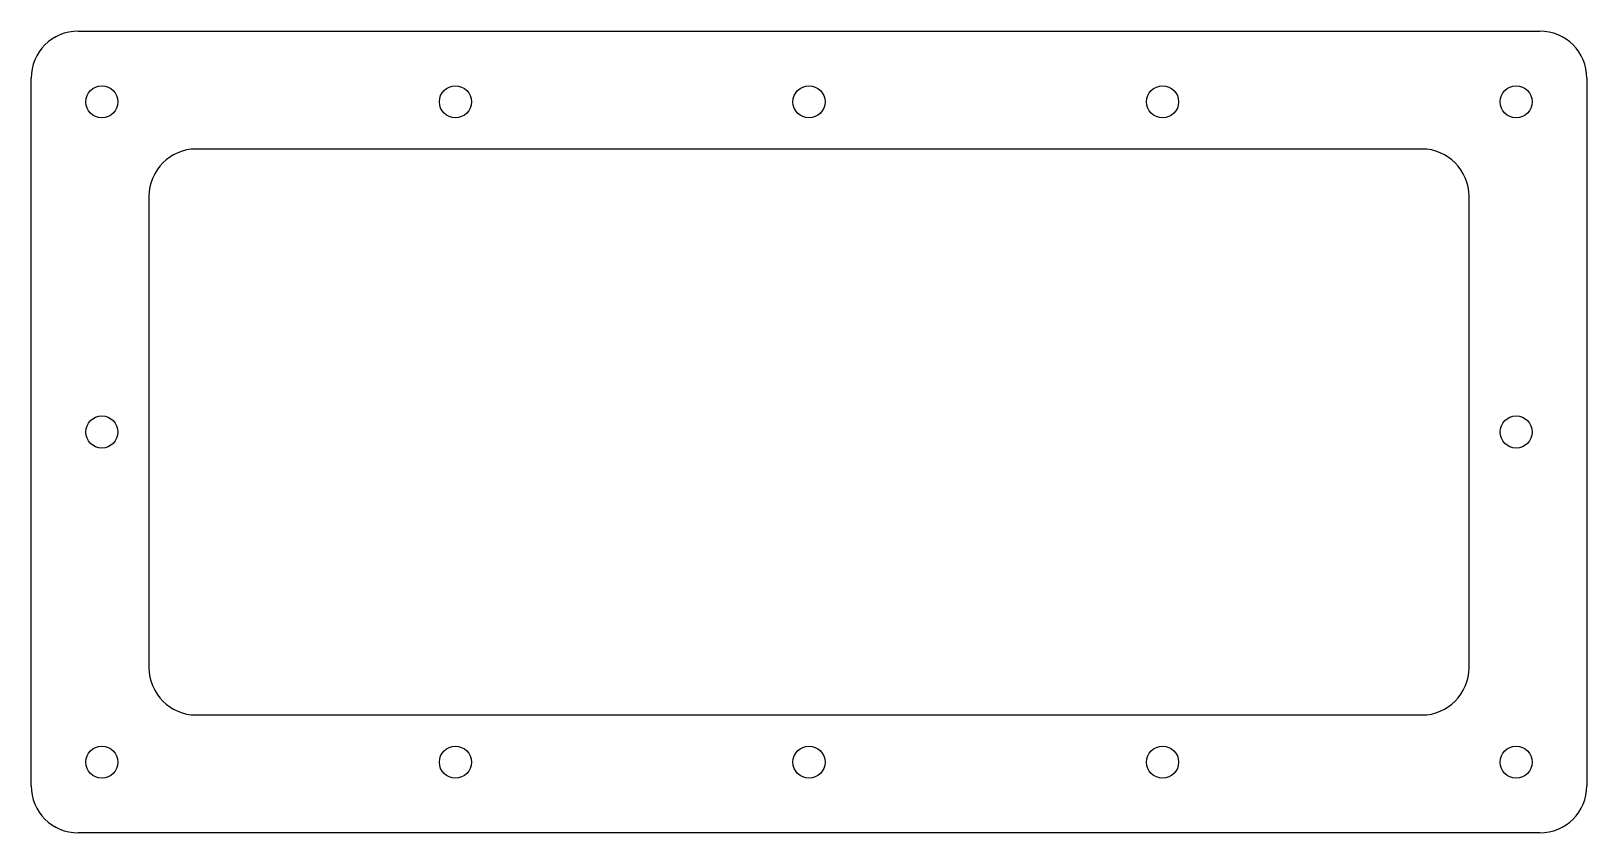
# Model space of a CAD drawing. Extents: x -165 to 165, y -83 to 87.
import ezdxf

# ---------------------------------------------------------------- set-up
doc = ezdxf.new("R2010")
doc.units = 0

msp = doc.modelspace()

# ---------------------------------------------------------------- linework, layer by layer
at = {"layer": 'TAGLIO', "color": 0}
for p, q in [((-155, 86.767767), (155, 86.767767)), ((-165, -73.232233), (-165, 76.767767)), ((165, 76.767767), (165, -73.232233)), ((0, 61.767767), (-130, 61.767767)), ((130, 61.767767), (0, 61.767767)), ((-140, 51.767767), (-140, -48.232233)), ((140, -48.232233), (140, 51.767767)), ((-130, -58.232233), (130, -58.232233)), ((0, -83.232233), (-155, -83.232233)), ((155, -83.232233), (0, -83.232233))]:
    msp.add_line(p, q, dxfattribs=at)
for centre in [(-150, 71.767767), (-75, 71.767767), (0, 71.767767), (75, 71.767767), (150, 71.767767), (-150, 1.767767), (150, 1.767767), (-150, -68.232233), (-75, -68.232233), (0, -68.232233), (75, -68.232233), (150, -68.232233)]:
    msp.add_circle(centre, 3.4, dxfattribs=at)
for centre, start, end in [((-155, 76.767767), 90, 180), ((155, 76.767767), 0, 90), ((-130, 51.767767), 90, 180), ((130, 51.767767), 0, 90), ((-130, -48.232233), 180, 270), ((130, -48.232233), 270, 360), ((-155, -73.232233), 180, 270), ((155, -73.232233), 270, 360)]:
    msp.add_arc(centre, 10, start, end, dxfattribs=at)

doc.saveas('drawing.dxf')
